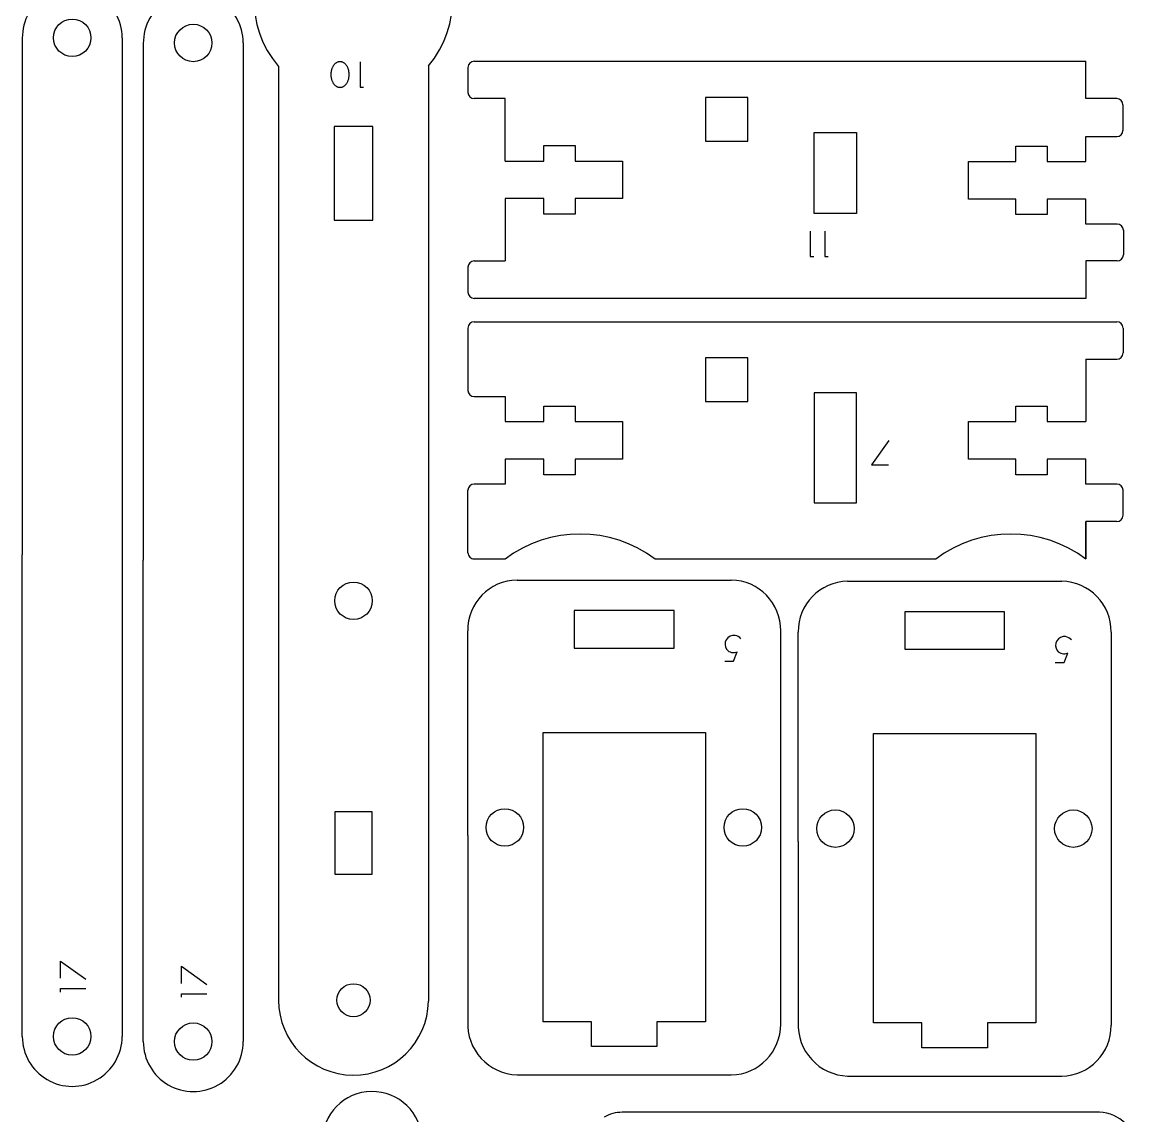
# Model space of a CAD drawing. Extents: x -0.7 to 36.3, y -28.5 to 29.4.
# Drawn here: x 18.5 to 36.34, y 0.77 to 18.29 of the extents above; entities that cross this region are included whole.
import ezdxf

# ---------------------------------------------------------------- set-up
doc = ezdxf.new("R2010")
doc.units = 0
for name, color, linetype in [('FIRST_CUTS', 1, 'CONTINUOUS'), ('LAYER_1', 3, 'CONTINUOUS'), ('VECTOR_ETCH', 5, 'CONTINUOUS')]:
    doc.layers.add(name, color=color, linetype=linetype)

msp = doc.modelspace()

# ---------------------------------------------------------------- linework, layer by layer
at = {"layer": 'FIRST_CUTS'}
for p, q in [((35.541, 9.691), (35.541, 10.291)), ((26.844, 2.277), (26.844, 6.911)), ((26.844, 6.911), (29.444, 6.911)), ((29.444, 6.911), (29.444, 2.277)), ((32.139, 2.258), (32.139, 6.892)), ((32.139, 6.892), (34.739, 6.892)), ((34.739, 6.892), (34.739, 2.258)), ((27.62, 2.277), (26.844, 2.277)), ((27.62, 1.877), (27.62, 2.277)), ((29.444, 2.277), (28.668, 2.277)), ((28.668, 2.277), (28.668, 1.877)), ((32.915, 2.258), (32.139, 2.258)), ((32.915, 1.858), (32.915, 2.258)), ((34.739, 2.258), (33.963, 2.258)), ((33.963, 2.258), (33.963, 1.858)), ((28.668, 1.877), (27.62, 1.877)), ((33.963, 1.858), (32.915, 1.858))]:
    msp.add_line(p, q, dxfattribs=at)
for points in [[(30.126, 17.086), (29.446, 17.086), (29.446, 16.386), (30.126, 16.386)], [(24.117, 16.621), (23.497, 16.621), (23.497, 15.121), (24.117, 15.121)], [(31.186, 16.526), (31.866, 16.526), (31.866, 15.226), (31.186, 15.226)], [(30.126, 12.911), (29.446, 12.911), (29.446, 12.211), (30.126, 12.211)], [(31.866, 12.351), (31.186, 12.351), (31.186, 10.591), (31.866, 10.591)], [(27.344, 8.264), (28.944, 8.264), (28.944, 8.864), (27.344, 8.864)], [(32.639, 8.245), (34.239, 8.245), (34.239, 8.845), (32.639, 8.845)], [(24.107, 5.641), (23.507, 5.641), (23.507, 4.641), (24.107, 4.641)]]:
    msp.add_lwpolyline(points, close=True, dxfattribs=at)
for centre, radius in [((19.301, 18.041), 0.3), ((21.24, 17.958), 0.3), ((23.807, 9.021), 0.3), ((26.232, 5.389), 0.3), ((30.044, 5.389), 0.3), ((31.528, 5.37), 0.3), ((35.339, 5.37), 0.3), ((23.807, 2.621), 0.265), ((19.301, 2.041), 0.3), ((21.24, 1.958), 0.3)]:
    msp.add_circle(centre, radius, dxfattribs=at)
at = {"layer": 'LAYER_1'}
for p, q in [((18.501, 18.033), (18.501, 9.756)), ((20.101, 18.041), (20.101, 2.041)), ((20.44, 17.951), (20.44, 9.674)), ((22.04, 17.958), (22.04, 1.958)), ((25.741, 17.666), (35.541, 17.666)), ((35.541, 17.066), (35.541, 17.666)), ((22.606, 17.583), (22.607, 10.221)), ((25.007, 17.592), (25.007, 2.605)), ((25.641, 17.566), (25.641, 17.166)), ((26.236, 17.066), (25.741, 17.066)), ((26.236, 16.066), (26.236, 17.066)), ((36.035, 17.066), (35.541, 17.066)), ((36.135, 16.966), (36.135, 16.557)), ((35.541, 16.057), (35.541, 16.457)), ((35.541, 16.457), (36.035, 16.457)), ((26.856, 16.066), (26.856, 16.316)), ((26.856, 16.316), (27.356, 16.316)), ((27.356, 16.316), (27.356, 16.066)), ((34.421, 16.057), (34.421, 16.307)), ((34.421, 16.307), (34.921, 16.307)), ((34.921, 16.307), (34.921, 16.057)), ((26.236, 16.066), (26.856, 16.066)), ((27.356, 16.066), (28.116, 16.066)), ((28.116, 16.066), (28.116, 15.466)), ((33.661, 15.457), (33.661, 16.057)), ((33.661, 16.057), (34.421, 16.057)), ((34.921, 16.057), (35.541, 16.057)), ((26.856, 15.466), (26.236, 15.466)), ((26.236, 15.466), (26.236, 14.466)), ((26.856, 15.216), (26.856, 15.466)), ((28.116, 15.466), (27.356, 15.466)), ((27.356, 15.466), (27.356, 15.216)), ((34.421, 15.457), (33.661, 15.457)), ((34.421, 15.207), (34.421, 15.457)), ((35.541, 15.457), (34.921, 15.457)), ((34.921, 15.457), (34.921, 15.207)), ((35.541, 15.057), (35.541, 15.457)), ((27.356, 15.216), (26.856, 15.216)), ((34.921, 15.207), (34.421, 15.207)), ((36.041, 15.057), (35.541, 15.057)), ((36.141, 14.957), (36.141, 14.566)), ((25.741, 14.466), (26.236, 14.466)), ((36.041, 14.466), (35.541, 14.466)), ((35.541, 14.466), (35.541, 13.866)), ((25.641, 14.366), (25.641, 13.966)), ((35.541, 13.866), (25.741, 13.866)), ((25.641, 13.391), (25.641, 12.391)), ((25.741, 13.491), (36.036, 13.491)), ((36.136, 13.391), (36.136, 12.991)), ((35.541, 12.891), (36.036, 12.891)), ((35.541, 12.891), (35.541, 11.891)), ((25.741, 12.291), (26.236, 12.291)), ((26.236, 12.291), (26.236, 11.891)), ((26.856, 11.891), (26.856, 12.141)), ((26.856, 12.141), (27.356, 12.141)), ((27.356, 12.141), (27.356, 11.891)), ((34.421, 11.891), (34.421, 12.141)), ((34.421, 12.141), (34.921, 12.141)), ((34.921, 12.141), (34.921, 11.891)), ((26.236, 11.891), (26.856, 11.891)), ((27.356, 11.891), (28.116, 11.891)), ((28.116, 11.891), (28.116, 11.291)), ((33.661, 11.291), (33.661, 11.891)), ((33.661, 11.891), (34.421, 11.891)), ((34.921, 11.891), (35.541, 11.891)), ((26.856, 11.291), (26.236, 11.291)), ((26.236, 11.291), (26.236, 10.891)), ((26.856, 11.041), (26.856, 11.291)), ((28.116, 11.291), (27.356, 11.291)), ((27.356, 11.291), (27.356, 11.041)), ((34.421, 11.291), (33.661, 11.291)), ((34.421, 11.041), (34.421, 11.291)), ((35.541, 11.291), (34.921, 11.291)), ((34.921, 11.291), (34.921, 11.041)), ((35.541, 10.891), (35.541, 11.291)), ((26.236, 10.891), (25.741, 10.891)), ((27.356, 11.041), (26.856, 11.041)), ((34.921, 11.041), (34.421, 11.041)), ((36.036, 10.891), (35.541, 10.891)), ((25.641, 9.791), (25.641, 10.791)), ((36.136, 10.391), (36.136, 10.791)), ((22.607, 10.221), (22.607, 2.621)), ((36.036, 10.291), (35.541, 10.291)), ((35.541, 10.291), (35.541, 9.691)), ((18.501, 2.041), (18.501, 9.756)), ((20.44, 1.958), (20.44, 9.674)), ((25.741, 9.691), (26.235, 9.691)), ((28.641, 9.691), (33.136, 9.691)), ((26.428, 9.353), (29.86, 9.353)), ((31.723, 9.334), (35.155, 9.334)), ((25.637, 5.261), (25.637, 8.54)), ((30.65, 8.54), (30.65, 2.238)), ((30.933, 5.163), (30.933, 8.52)), ((35.945, 8.52), (35.945, 2.219)), ((25.637, 5.261), (25.637, 2.283)), ((30.933, 5.163), (30.933, 2.264)), ((26.428, 1.425), (29.86, 1.425)), ((31.723, 1.406), (35.155, 1.406)), ((35.758, 0.826), (28.113, 0.826))]:
    msp.add_line(p, q, dxfattribs=at)
for centre, radius, start, end in [((23.803, 18.628), 1.589, 319.2829, 221.1275), ((19.301, 18.041), 0.8, 0.0155, 180.5138), ((21.24, 17.958), 0.8, 0.0155, 180.5138), ((25.741, 17.566), 0.1, 90, 180), ((25.741, 17.166), 0.1, 180, 270), ((36.035, 16.966), 0.1, 0, 90), ((36.035, 16.557), 0.1, 270, 0), ((36.041, 14.957), 0.1, 0, 90), ((25.741, 14.366), 0.1, 90, 180), ((36.041, 14.566), 0.1, 270, 0), ((25.741, 13.966), 0.1, 180, 270), ((25.741, 13.391), 0.1, 90, 180), ((36.036, 13.391), 0.1, 0, 90), ((36.036, 12.991), 0.1, 270, 0), ((25.741, 12.391), 0.1, 180, 270), ((25.741, 10.791), 0.1, 90, 180), ((36.036, 10.791), 0.1, 0, 90), ((36.036, 10.391), 0.1, 270, 0), ((27.438, 8.082), 2.008, 53.2094, 126.7922), ((34.338, 8.082), 2.008, 53.2083, 126.7917), ((25.741, 9.791), 0.1, 180, 270.0032), ((26.442, 8.548), 0.805, 91.0149, 180.6397), ((29.846, 8.548), 0.805, 359.3603, 88.9851), ((31.737, 8.529), 0.805, 91.0149, 180.6397), ((35.141, 8.529), 0.805, 359.3603, 88.9851), ((23.807, 2.621), 1.2, 179.9996, 359.2431), ((26.454, 2.243), 0.818, 177.1438, 268.1223), ((29.846, 2.23), 0.805, 271.0137, 0.6396), ((31.75, 2.224), 0.818, 177.1438, 268.1223), ((35.141, 2.21), 0.805, 271.0137, 0.6396), ((19.301, 2.041), 0.8, 179.9989, 0.0011), ((21.24, 1.958), 0.8, 179.9989, 0.0011), ((24.106, 0.359), 0.8, 1.2969, 180.1729), ((28.113, 0.259), 0.567, 90.0536, 121.0509), ((35.748, 0.235), 0.591, 359.0903, 89.0355)]:
    msp.add_arc(centre, radius, start, end, dxfattribs=at)
at = {"layer": 'VECTOR_ETCH'}
for p, q in [((23.912, 17.658), (23.912, 17.251)), ((23.912, 17.251), (23.97, 17.251)), ((31.124, 14.94), (31.124, 14.534)), ((31.356, 14.94), (31.356, 14.534)), ((31.124, 14.534), (31.182, 14.534)), ((31.356, 14.534), (31.414, 14.534)), ((32.386, 11.591), (32.105, 11.197)), ((32.105, 11.197), (32.38, 11.197)), ((29.755, 8.053), (29.897, 8.053)), ((29.897, 8.053), (29.954, 8.203)), ((35.05, 8.034), (35.193, 8.034)), ((35.193, 8.034), (35.249, 8.184)), ((19.114, 2.973), (19.114, 3.249)), ((19.114, 3.249), (19.521, 2.958)), ((21.054, 2.891), (21.054, 3.166)), ((21.054, 3.166), (21.46, 2.875)), ((19.114, 2.75), (19.114, 2.809)), ((19.114, 2.809), (19.521, 2.809)), ((21.054, 2.668), (21.054, 2.726)), ((21.054, 2.726), (21.46, 2.726))]:
    msp.add_line(p, q, dxfattribs=at)
msp.add_polyline3d([(23.592, 17.246, 0), (23.599, 17.247, 0), (23.606, 17.247, 0), (23.613, 17.248, 0), (23.62, 17.25, 0), (23.627, 17.252, 0), (23.634, 17.255, 0), (23.641, 17.258, 0), (23.648, 17.262, 0), (23.654, 17.266, 0), (23.661, 17.27, 0), (23.667, 17.276, 0), (23.673, 17.281, 0), (23.679, 17.287, 0), (23.685, 17.293, 0), (23.69, 17.299, 0), (23.695, 17.306, 0), (23.7, 17.314, 0), (23.705, 17.321, 0), (23.709, 17.329, 0), (23.714, 17.338, 0), (23.718, 17.346, 0), (23.721, 17.355, 0), (23.724, 17.364, 0), (23.727, 17.373, 0), (23.73, 17.383, 0), (23.732, 17.392, 0), (23.734, 17.402, 0), (23.735, 17.412, 0), (23.737, 17.422, 0), (23.738, 17.432, 0), (23.738, 17.442, 0), (23.738, 17.452, 0), (23.738, 17.462, 0), (23.738, 17.472, 0), (23.737, 17.482, 0), (23.735, 17.492, 0), (23.734, 17.502, 0), (23.732, 17.512, 0), (23.73, 17.521, 0), (23.727, 17.531, 0), (23.724, 17.54, 0), (23.721, 17.549, 0), (23.718, 17.558, 0), (23.714, 17.566, 0), (23.709, 17.575, 0), (23.705, 17.582, 0), (23.7, 17.59, 0), (23.695, 17.597, 0), (23.69, 17.604, 0), (23.685, 17.611, 0), (23.679, 17.617, 0), (23.673, 17.623, 0), (23.667, 17.628, 0), (23.661, 17.633, 0), (23.654, 17.638, 0), (23.648, 17.642, 0), (23.641, 17.646, 0), (23.634, 17.649, 0), (23.627, 17.651, 0), (23.62, 17.654, 0), (23.613, 17.655, 0), (23.606, 17.657, 0), (23.599, 17.657, 0), (23.592, 17.658, 0), (23.584, 17.657, 0), (23.577, 17.657, 0), (23.57, 17.655, 0), (23.563, 17.654, 0), (23.556, 17.651, 0), (23.549, 17.649, 0), (23.542, 17.646, 0), (23.535, 17.642, 0), (23.529, 17.638, 0), (23.522, 17.633, 0), (23.516, 17.628, 0), (23.51, 17.623, 0), (23.504, 17.617, 0), (23.498, 17.611, 0), (23.493, 17.604, 0), (23.488, 17.597, 0), (23.483, 17.59, 0), (23.478, 17.582, 0), (23.474, 17.575, 0), (23.47, 17.566, 0), (23.466, 17.558, 0), (23.462, 17.549, 0), (23.459, 17.54, 0), (23.456, 17.531, 0), (23.453, 17.521, 0), (23.451, 17.512, 0), (23.449, 17.502, 0), (23.448, 17.492, 0), (23.446, 17.482, 0), (23.445, 17.472, 0), (23.445, 17.462, 0), (23.445, 17.452, 0), (23.445, 17.442, 0), (23.445, 17.432, 0), (23.446, 17.422, 0), (23.448, 17.412, 0), (23.449, 17.402, 0), (23.451, 17.392, 0), (23.453, 17.383, 0), (23.456, 17.373, 0), (23.459, 17.364, 0), (23.462, 17.355, 0), (23.466, 17.346, 0), (23.47, 17.338, 0), (23.474, 17.329, 0), (23.478, 17.321, 0), (23.483, 17.314, 0), (23.488, 17.306, 0), (23.493, 17.299, 0), (23.498, 17.293, 0), (23.504, 17.287, 0), (23.51, 17.281, 0), (23.516, 17.276, 0), (23.522, 17.27, 0), (23.529, 17.266, 0), (23.535, 17.262, 0), (23.542, 17.258, 0), (23.549, 17.255, 0), (23.556, 17.252, 0), (23.563, 17.25, 0), (23.57, 17.248, 0), (23.577, 17.247, 0), (23.584, 17.247, 0), (23.592, 17.246, 0)], dxfattribs=at)
for centre, radius, start, end in [((29.904, 8.324), 0.144, 83.6467, 215.1857), ((29.892, 8.307), 0.162, 40.9881, 79.8876), ((35.2, 8.305), 0.144, 83.6467, 215.1857), ((35.187, 8.288), 0.162, 40.9881, 79.8876), ((29.895, 8.329), 0.139, 219.2929, 295.1471), ((35.19, 8.31), 0.139, 219.2929, 295.1471)]:
    msp.add_arc(centre, radius, start, end, dxfattribs=at)

doc.saveas('drawing.dxf')
